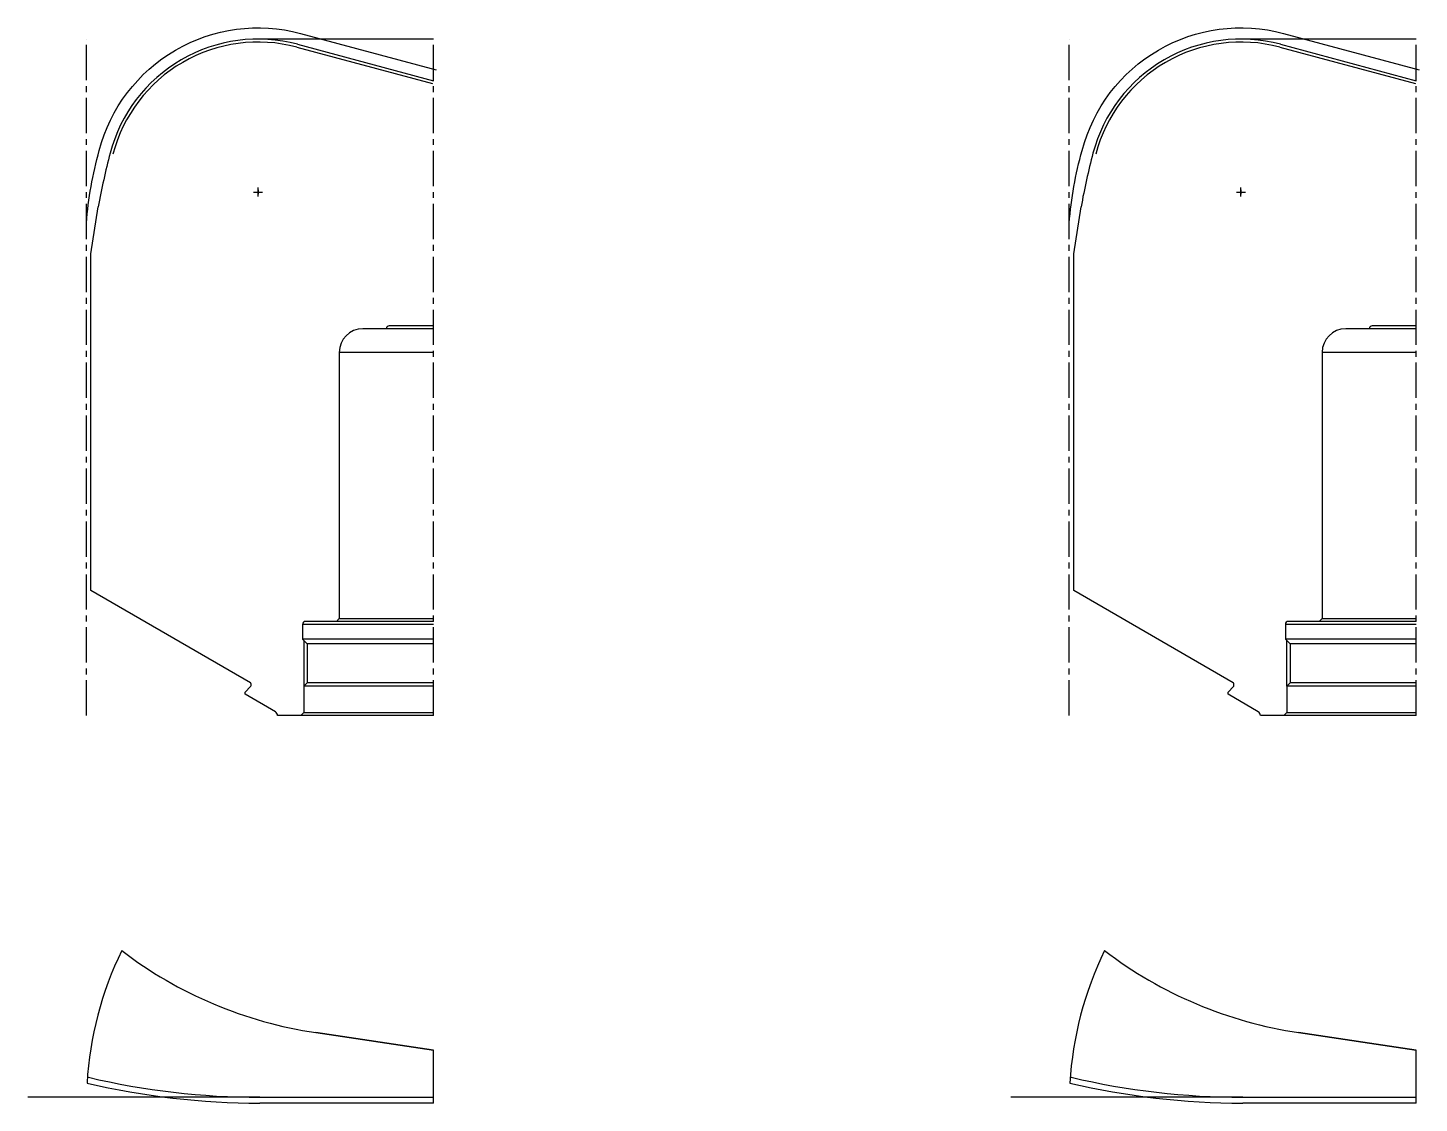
# Model space of a CAD drawing. Header units: inches. Extents: x 57 to 206, y -57 to 38.
# Drawn here: x 176.92 to 206.49, y -5.47 to 17.38 of the extents above; entities that cross this region are included whole.
import ezdxf

# ---------------------------------------------------------------- set-up
doc = ezdxf.new("R2010")
doc.units = ezdxf.units.IN
doc.header["$MEASUREMENT"] = 0
doc.linetypes.add('CENTER2', pattern=[1.125, 0.75, -0.125, 0.125, -0.125])
doc.layers.get('Defpoints').update_dxf_attribs({"color": 10})
doc.layers.add('CLine', color=5, linetype='CENTER2')

# ---------------------------------------------------------------- blocks, each defined once
blk = doc.blocks.new('CMark')
at = {"layer": 'CLine'}
for p, q in [((-0.094, 0), (0.094, 0)), ((0, 0.094), (0, -0.094))]:
    blk.add_line(p, q, dxfattribs=at)

msp = doc.modelspace()

# ---------------------------------------------------------------- linework, layer by layer
for p, q in [((185.54106, 17.14316), (181.81413, 17.14316)), ((182.63912, 16.97204), (185.52489, 16.1988)), ((182.6553, 17.03241), (185.54106, 16.25917)), ((206.43257, 17.14316), (202.70564, 17.14316)), ((203.53063, 16.97204), (206.4164, 16.1988)), ((203.5468, 17.03241), (206.43257, 16.25917)), ((181.81413, 13.94016), (181.81413, 13.84616)), ((202.70564, 13.94016), (202.70564, 13.84616)), ((181.76713, 13.89316), (181.86113, 13.89316)), ((202.65864, 13.89316), (202.75264, 13.89316)), ((178.25981, 12.58066), (178.41606, 13.58066)), ((199.15132, 12.58066), (199.30757, 13.58066)), ((178.25981, 5.42225), (178.25981, 12.58066)), ((199.15132, 5.42225), (199.15132, 12.58066)), ((184.54106, 10.98666), (184.04106, 10.98666)), ((185.54106, 10.98666), (184.54106, 10.98666)), ((185.54106, 11.04916), (184.60356, 11.04916)), ((205.43257, 10.98666), (204.93257, 10.98666)), ((206.43257, 10.98666), (205.43257, 10.98666)), ((206.43257, 11.04916), (205.49507, 11.04916)), ((185.54106, 10.48666), (183.54106, 10.48666)), ((183.54106, 10.48666), (183.54106, 4.83066)), ((206.43257, 10.48666), (204.43257, 10.48666)), ((204.43257, 10.48666), (204.43257, 4.83066)), ((181.65044, 3.46468), (178.25981, 5.42225)), ((202.54195, 3.46468), (199.15132, 5.42225)), ((183.47856, 4.76816), (182.82231, 4.76816)), ((183.54106, 4.83066), (183.47856, 4.76816)), ((185.54106, 4.76816), (183.47856, 4.76816)), ((183.54106, 4.83066), (185.54106, 4.83066)), ((204.37007, 4.76816), (203.71382, 4.76816)), ((204.43257, 4.83066), (204.37007, 4.76816)), ((206.43257, 4.76816), (204.37007, 4.76816)), ((204.43257, 4.83066), (206.43257, 4.83066)), ((185.54106, 4.70566), (182.75981, 4.70566)), ((182.75981, 4.70566), (182.75981, 4.39316)), ((206.43257, 4.70566), (203.65132, 4.70566)), ((203.65132, 4.70566), (203.65132, 4.39316)), ((185.54106, 4.39316), (182.75981, 4.39316)), ((182.75981, 4.39316), (182.85871, 4.29426)), ((182.79106, 3.39566), (182.79106, 4.36191)), ((185.54106, 4.29426), (182.85871, 4.29426)), ((182.85871, 4.29426), (182.85871, 3.46331)), ((206.43257, 4.39316), (203.65132, 4.39316)), ((203.65132, 4.39316), (203.75022, 4.29426)), ((203.68257, 3.39566), (203.68257, 4.36191)), ((206.43257, 4.29426), (203.75022, 4.29426)), ((203.75022, 4.29426), (203.75022, 3.46331)), ((181.54106, 3.26816), (181.65691, 3.384)), ((181.54106, 3.21921), (181.54106, 3.26816)), ((181.66606, 3.4061), (181.66606, 3.43761)), ((182.85871, 3.46331), (182.78856, 3.39316)), ((185.54106, 3.39316), (182.78856, 3.39316)), ((182.78856, 3.39316), (182.78856, 2.83066)), ((185.54106, 3.46331), (182.85871, 3.46331)), ((202.43257, 3.26816), (202.54842, 3.384)), ((202.43257, 3.21921), (202.43257, 3.26816)), ((202.55757, 3.4061), (202.55757, 3.43761)), ((203.75022, 3.46331), (203.68007, 3.39316)), ((206.43257, 3.39316), (203.68007, 3.39316)), ((203.68007, 3.39316), (203.68007, 2.83066)), ((206.43257, 3.46331), (203.75022, 3.46331)), ((182.18169, 2.84935), (181.54106, 3.21921)), ((203.0732, 2.84935), (202.43257, 3.21921)), ((182.72606, 2.76816), (182.22856, 2.76816)), ((182.78856, 2.83066), (182.72606, 2.76816)), ((185.54106, 2.76816), (182.72606, 2.76816)), ((182.78856, 2.83066), (185.54106, 2.83066)), ((203.61757, 2.76816), (203.12007, 2.76816)), ((203.68007, 2.83066), (203.61757, 2.76816)), ((206.43257, 2.76816), (203.61757, 2.76816)), ((203.68007, 2.83066), (206.43257, 2.83066)), ((183.04106, -3.97049), (185.54106, -4.34412)), ((185.54106, -4.34412), (183.04106, -3.97049)), ((203.93257, -3.97049), (206.43257, -4.34412)), ((206.43257, -4.34412), (203.93257, -3.97049)), ((185.54106, -5.34412), (185.54106, -4.34412)), ((206.43257, -5.34412), (206.43257, -4.34412)), ((181.85356, -5.34412), (176.9207, -5.34412)), ((185.54106, -5.46912), (181.85356, -5.46912)), ((185.54106, -5.46912), (185.54106, -5.34412)), ((202.74507, -5.34412), (197.81221, -5.34412)), ((206.43257, -5.46912), (202.74507, -5.46912)), ((206.43257, -5.46912), (206.43257, -5.34412))]:
    msp.add_line(p, q)
at = {"color": 1}
for p, q in [((181.85356, -5.34412), (185.54106, -5.34412)), ((202.74507, -5.34412), (206.43257, -5.34412))]:
    msp.add_line(p, q, dxfattribs=at)
for centre, radius, start, end in [((181.81413, 13.89316), 3.25, 75, 165.341329), ((181.81413, 13.89316), 3.1875, 75, 165.341329), ((202.70564, 13.89316), 3.25, 75, 165.341329), ((202.70564, 13.89316), 3.1875, 75, 165.341329), ((194.39099, 10.60337), 16.25, 165.341329, 169.442782), ((215.2825, 10.60337), 16.25, 165.341329, 169.442782), ((184.04106, 10.48666), 0.5, 90, 180), ((184.60356, 10.98666), 0.0625, 90, 180), ((204.93257, 10.48666), 0.5, 90, 180), ((205.49507, 10.98666), 0.0625, 90, 180), ((182.82231, 4.70566), 0.0625, 90, 180), ((203.71382, 4.70566), 0.0625, 90, 180), ((181.63481, 3.43761), 0.03125, 0, 60), ((181.63481, 3.4061), 0.03125, 315, 0), ((202.52632, 3.43761), 0.03125, 0, 60), ((202.52632, 3.4061), 0.03125, 315, 0), ((182.13481, 2.76816), 0.09375, 0, 60), ((203.02632, 2.76816), 0.09375, 0, 60), ((185.54106, -5.46912), 7.375, 153.928624, 176.674678), ((184.37135, 4.93065), 9, 232.692296, 261.5), ((206.43257, -5.46912), 7.375, 153.928624, 176.674678), ((205.26286, 4.93065), 9, 232.692296, 261.5), ((181.85356, 10.53088), 16, 256.721022, 270), ((202.74507, 10.53088), 16, 256.721022, 270)]:
    msp.add_arc(centre, radius, start, end)
for centre in [(181.85356, 10.53088), (202.74507, 10.53088)]:
    msp.add_arc(centre, 15.875, 256.721022, 270, dxfattribs=at)
at = {"layer": 'CLine'}
for p, q in [((178.16606, 2.76816), (178.16606, 17.14316)), ((185.54106, 2.76816), (185.54106, 17.14316)), ((199.05757, 2.76816), (199.05757, 17.14316)), ((206.43257, 2.76816), (206.43257, 17.14316))]:
    msp.add_line(p, q, dxfattribs=at)
at = {"layer": 'Defpoints'}
for points in [[(178.16606, 13.23253, -0.04981731), (178.43831, 14.77618, -0.4159595), (182.71726, 17.26366), (185.60303, 16.49042)], [(199.05757, 13.23253, -0.04981731), (199.32982, 14.77618, -0.4159595), (203.60877, 17.26366), (206.49453, 16.49042)]]:
    msp.add_lwpolyline(points, format="xyb", dxfattribs=at)

# ---------------------------------------------------------------- block references
at = {"rotation": 90}
for p in [(181.81413, 13.89316), (202.70564, 13.89316)]:
    msp.add_blockref('CMark', p, dxfattribs=at)

doc.saveas('drawing.dxf')
